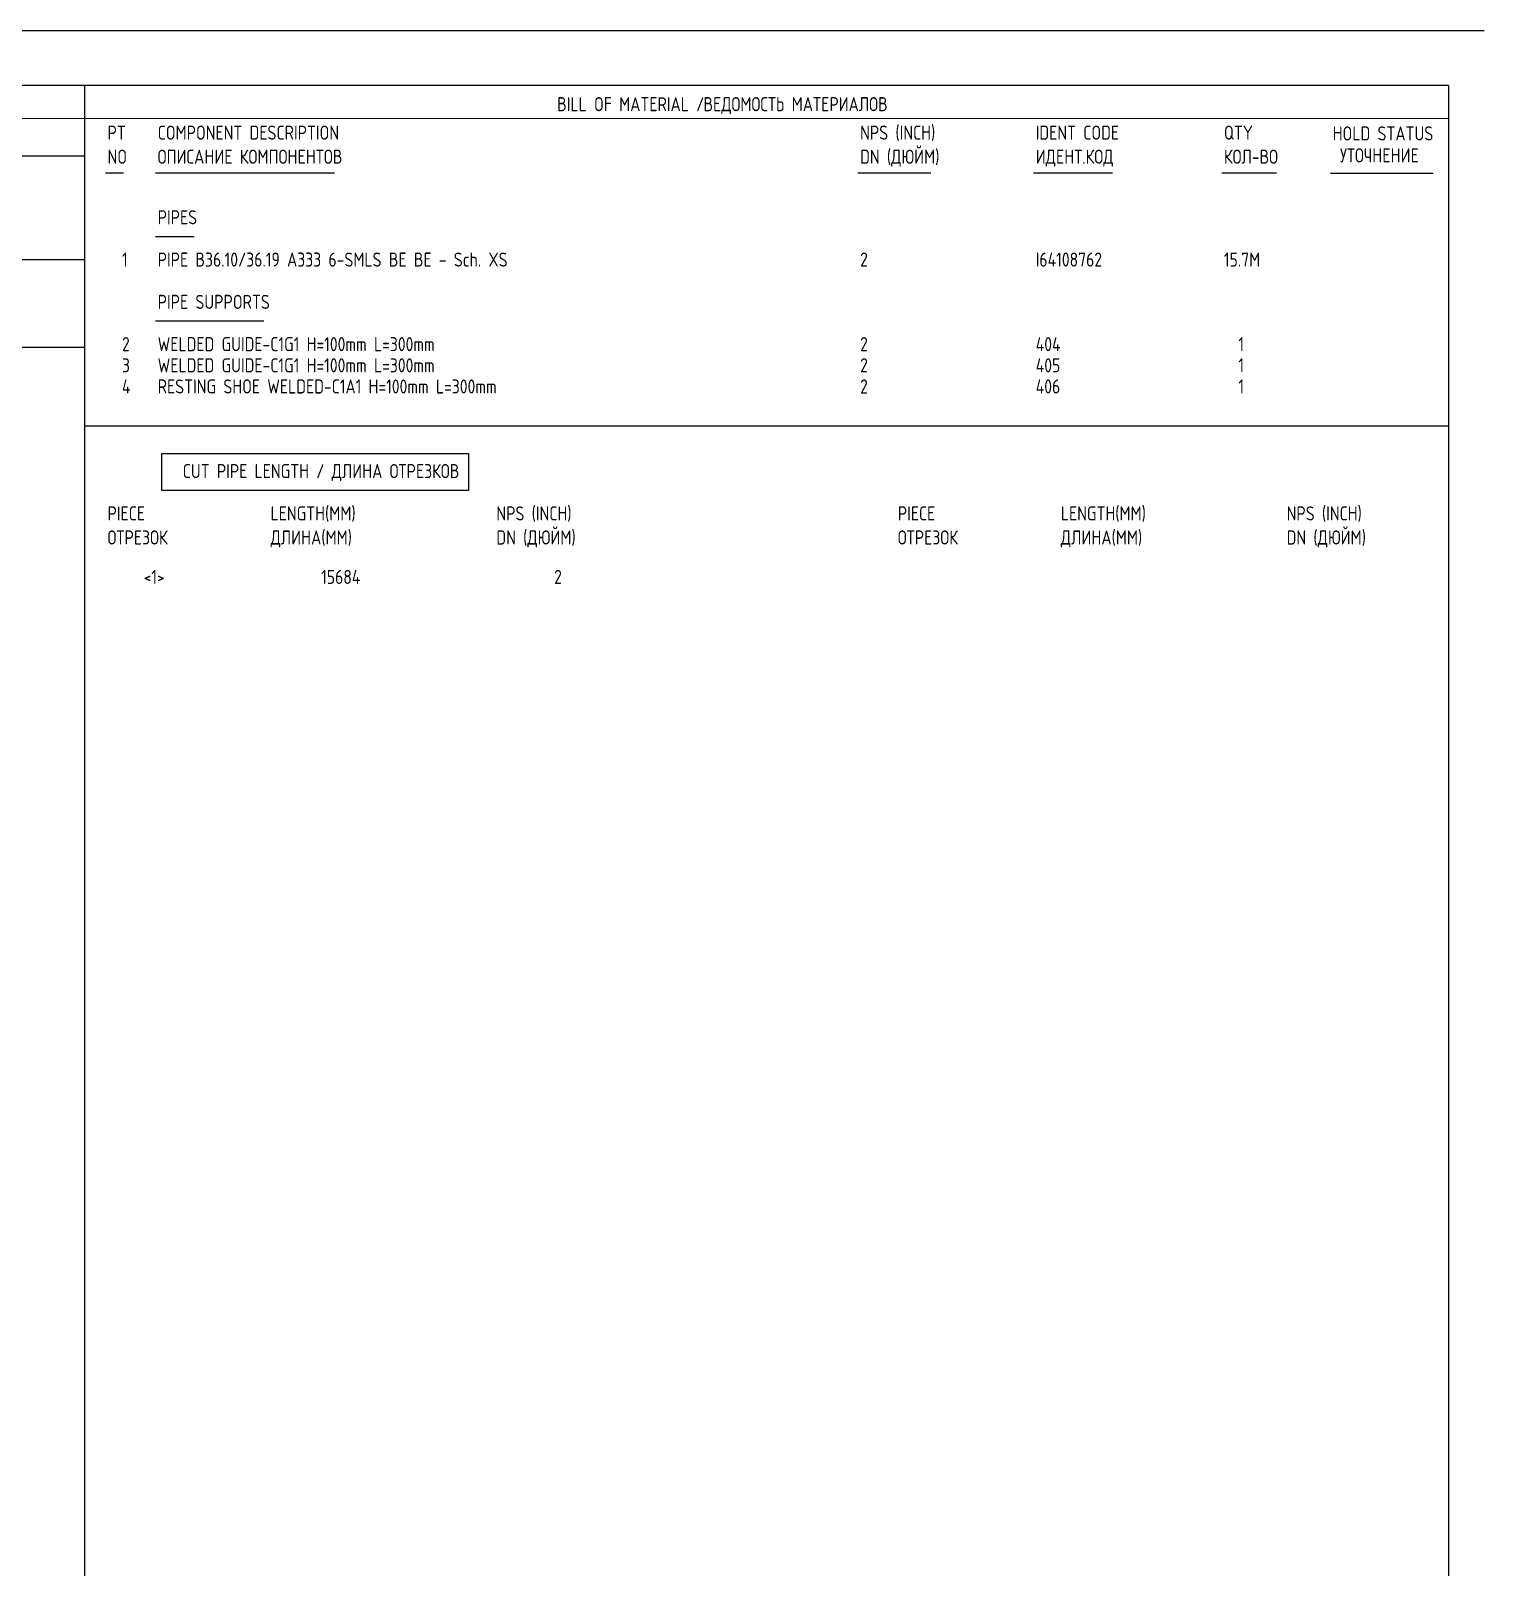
# Model space of a CAD drawing. Extents: x -1005 to 594, y -998 to 420.
# Drawn here: x 395.4 to 594, y 210 to 420 of the extents above; entities that cross this region are included whole.
import ezdxf

# ---------------------------------------------------------------- set-up
doc = ezdxf.new("R2010")
doc.units = 0
doc.styles.add('TTFN17', font='GOST type A')

msp = doc.modelspace()

# ---------------------------------------------------------------- linework, layer by layer
at = {"layer": 'GT_1', "flags": 128}
for points in [[(594, 420), (0, 420)], [(589.1, 412.5), (25.4, 412.5)], [(402.7, 412.5), (402.7, 7.5)], [(589.1, 412.5), (589.1, 7.5)], [(589.1, 408), (162.7, 407.9)], [(190.3, 402.9), (402.7, 402.9)], [(408.05, 400.53), (405.56, 400.53)], [(436.89, 400.53), (412.41, 400.53)], [(518.37, 400.53), (508.41, 400.53)], [(543.2, 400.53), (532.41, 400.53)], [(565.6, 400.53), (558.13, 400.53)], [(587, 400.5), (573, 400.5)], [(417.67, 391.85), (412.41, 391.85)], [(402.7, 388.7), (226.9, 388.7)], [(427.21, 380.29), (412.41, 380.29)], [(402.7, 376.7), (25.4, 376.7)], [(402.7, 365.99), (589, 365.99)], [(413.27, 362.21), (455.2, 362.21), (455.2, 357.16), (413.27, 357.16), (413.27, 362.21)]]:
    msp.add_lwpolyline(points, dxfattribs=at)

# ---------------------------------------------------------------- texts
at = {"layer": 'GT_1', "style": 'TTFN17'}
for s, height, p in [('BILL OF MATERIAL /', 1.925, (467.29, 409)), ('ВЕДОМОСТЬ МАТЕРИАЛОВ', 1.925, (487.29, 409)), ('PT', 1.925, (405.85, 405.11)), ('COMPONENT DESCRIPTION', 1.925, (412.7, 405.11)), ('NPS (INCH)', 1.925, (508.7, 405.11)), ('IDENT CODE', 1.925, (532.7, 405.11)), ('QTY', 1.925, (558.42, 405.11)), ('HOLD STATUS', 1.925, (573.29, 405)), ('NO', 1.925, (405.85, 401.82)), ('ОПИСАНИЕ КОМПОНЕНТОВ', 1.925, (412.7, 401.82)), ('DN (ДЮЙМ)', 1.925, (508.7, 401.82)), ('ИДЕНТ.КОД', 1.925, (532.7, 401.82)), ('КОЛ-ВО', 1.925, (558.42, 401.82)), ('УТОЧНЕНИЕ', 1.925, (574.29, 402)), ('PIPES', 1.925, (412.7, 393.54)), ('  1', 1.925, (405.85, 387.76)), ('PIPE B36.10/36.19 A333 6-SMLS BE BE - Sch. XS', 1.925, (412.7, 387.76)), ('2', 1.93, (508.7, 387.76)), ('I64108762', 1.925, (532.7, 387.76)), ('15.7M', 1.925, (558.42, 387.76)), ('PIPE SUPPORTS', 1.925, (412.7, 381.98)), ('  2', 1.925, (405.85, 376.2)), ('WELDED GUIDE-C1G1 H=100mm L=300mm', 1.925, (412.7, 376.2)), ('2', 1.93, (508.7, 376.2)), ('404', 1.925, (532.7, 376.2)), ('  1', 1.925, (558.42, 376.2)), ('  3', 1.925, (405.85, 373.31)), ('WELDED GUIDE-C1G1 H=100mm L=300mm', 1.925, (412.7, 373.31)), ('2', 1.93, (508.7, 373.31)), ('405', 1.925, (532.7, 373.31)), ('  1', 1.925, (558.42, 373.31)), ('  4', 1.925, (405.85, 370.42)), ('RESTING SHOE WELDED-C1A1 H=100mm L=300mm', 1.925, (412.7, 370.42)), ('2', 1.93, (508.7, 370.42)), ('406', 1.925, (532.7, 370.42)), ('  1', 1.925, (558.42, 370.42)), ('CUT PIPE LENGTH / ДЛИНА ОТРЕЗКОВ', 1.925, (416.13, 358.85)), ('PIECE', 1.925, (405.85, 353.07)), ('LENGTH(MM)', 1.925, (428.13, 353.07)), ('NPS (INCH)', 1.925, (458.99, 353.07)), ('PIECE', 1.925, (513.85, 353.07)), ('LENGTH(MM)', 1.925, (536.13, 353.07)), ('NPS (INCH)', 1.925, (566.99, 353.07)), ('ОТРЕЗОК', 1.925, (405.85, 349.78)), ('ДЛИНА(MM)', 1.925, (428.13, 349.78)), ('DN (ДЮЙМ)', 1.925, (458.99, 349.78)), ('ОТРЕЗОК', 1.925, (513.85, 349.78)), ('ДЛИНА(MM)', 1.925, (536.13, 349.78)), ('DN (ДЮЙМ)', 1.925, (566.99, 349.78)), ('     <1>', 1.925, (405.85, 344.39)), ('       15684', 1.925, (428.13, 344.39)), ('        2', 1.925, (458.99, 344.39))]:
    msp.add_text(s, height=height, dxfattribs=at).set_placement(p)

doc.saveas('drawing.dxf')
